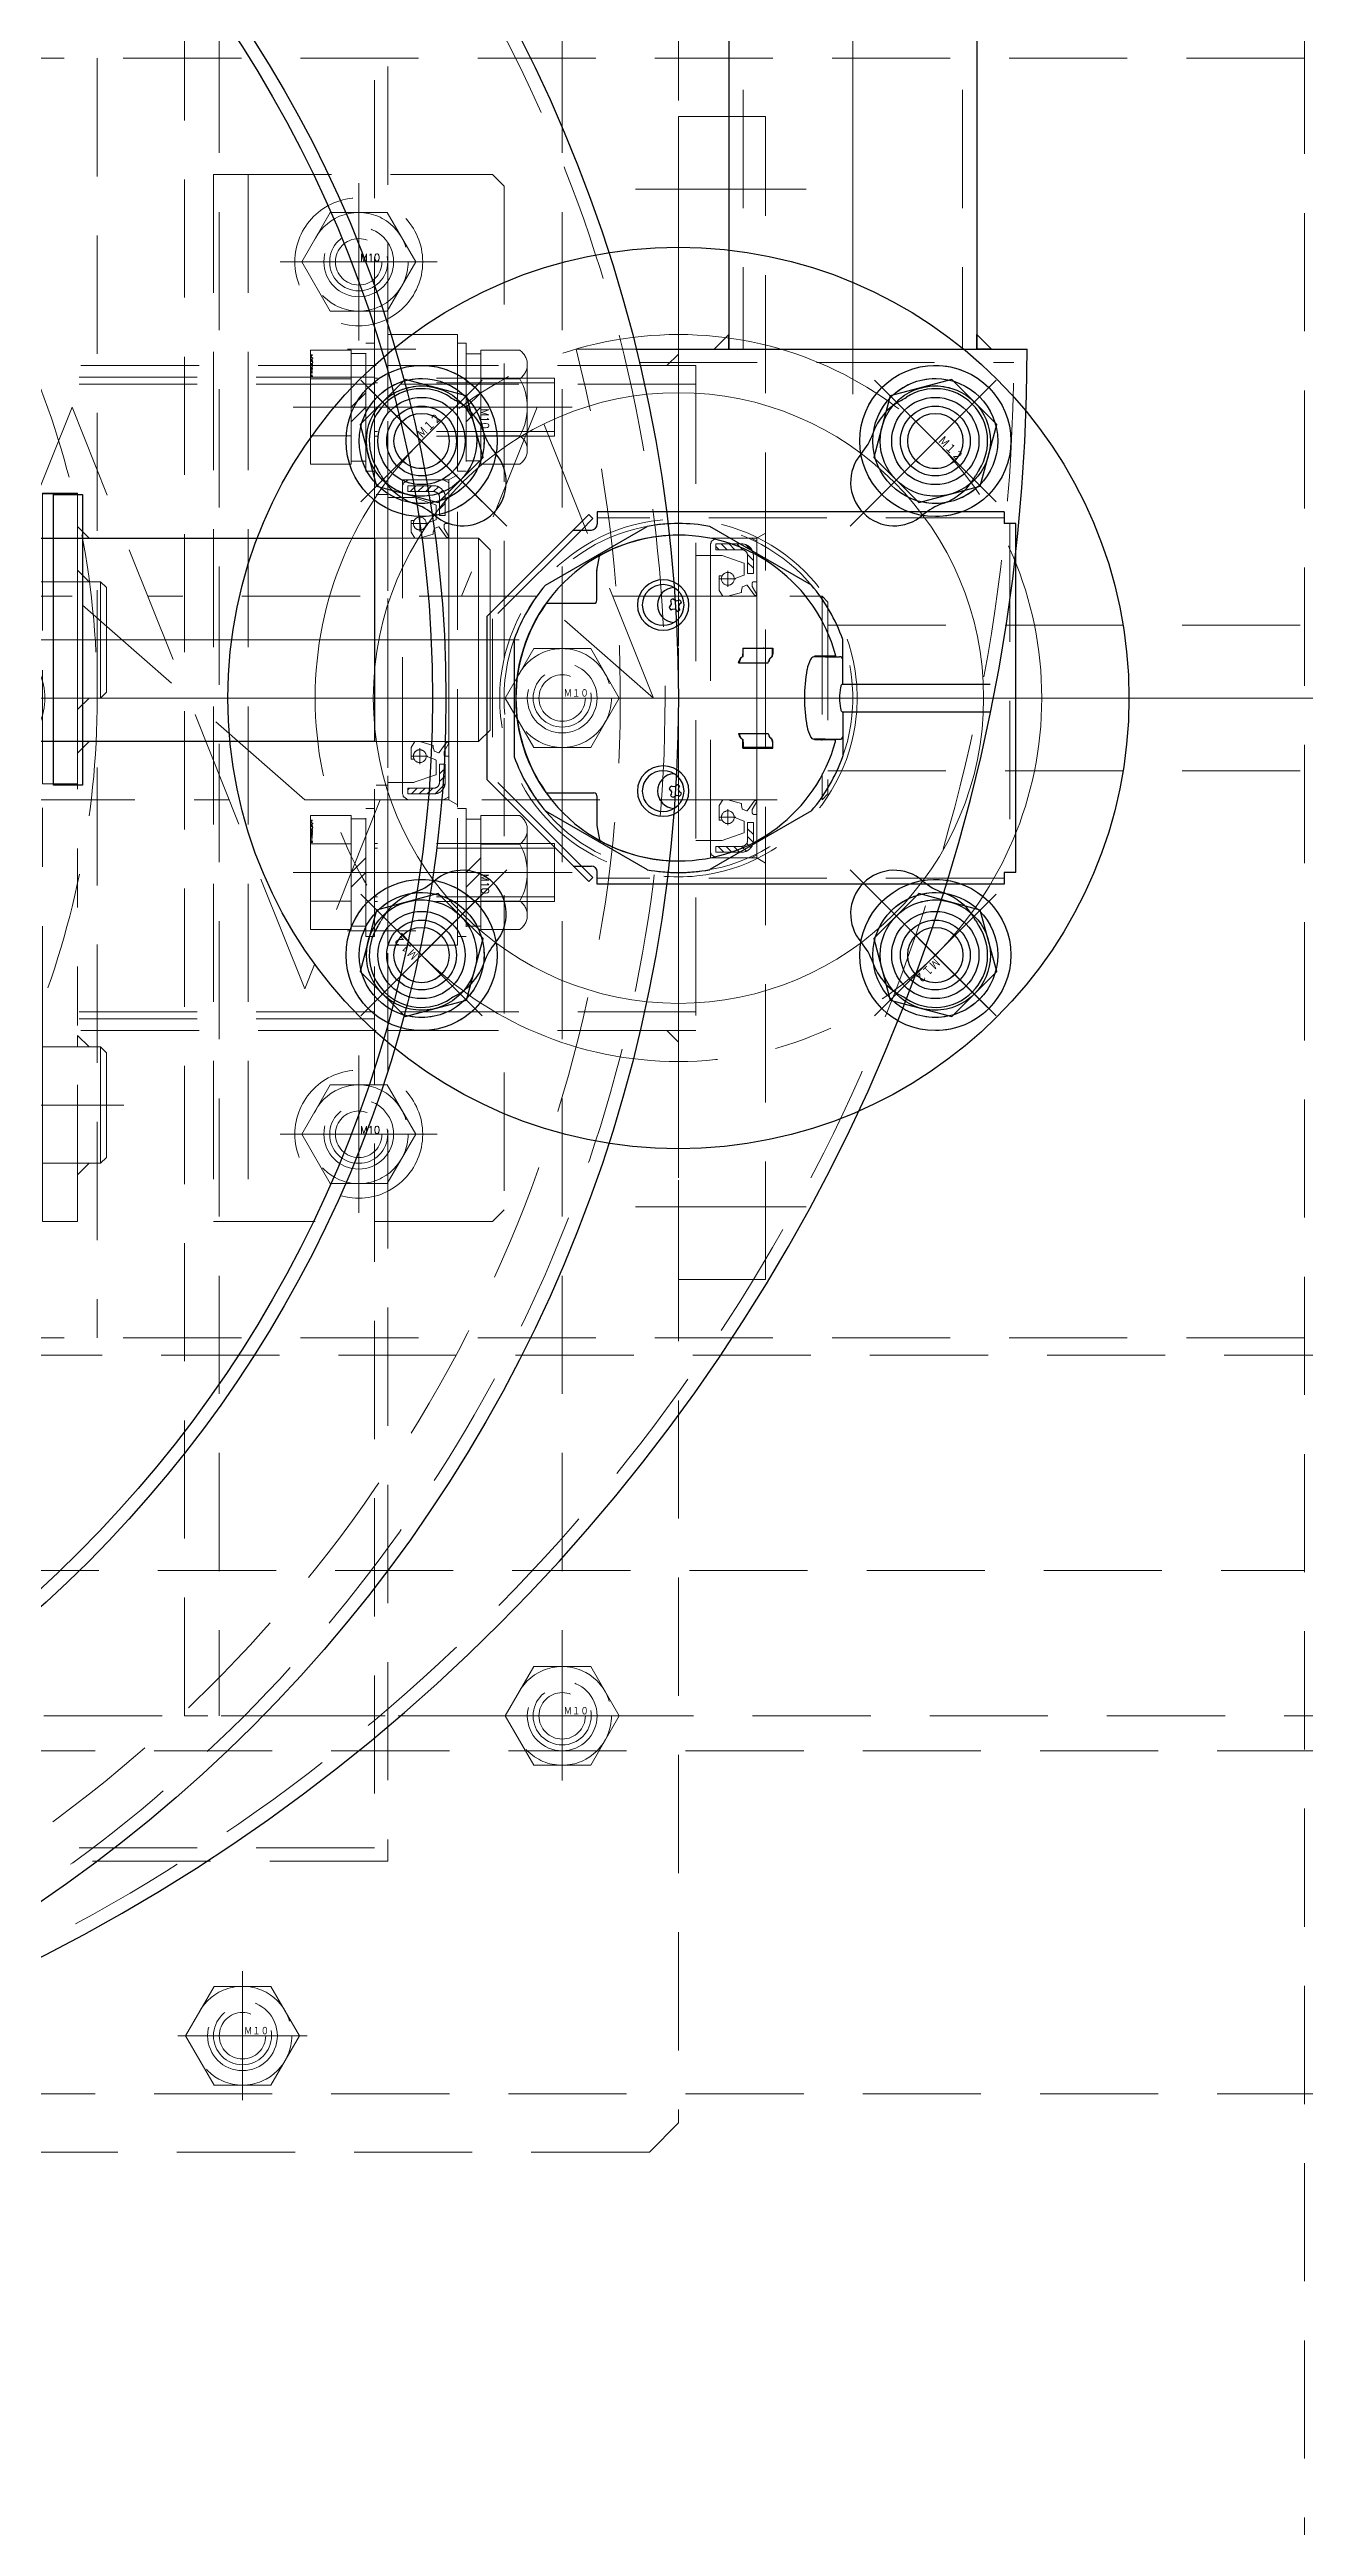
# Model space of a CAD drawing. Header units: millimetres. Extents: x 0 to 49006, y -7876 to 6995.
# Drawn here: x 5277.7 to 5493.6, y 5781.7 to 6207.6 of the extents above; entities that cross this region are included whole.
import ezdxf

# ---------------------------------------------------------------- set-up
doc = ezdxf.new("R2010")
doc.units = ezdxf.units.MM
doc.header["$LTSCALE"] = 3.2
doc.header["$PDMODE"] = 99
doc.header["$PDSIZE"] = 1
for name, pattern in [('CENTER2', [28.575, 19.05, -3.175, 3.175, -3.175]), ('HIDDEN', [9.525, 6.35, -3.175]), ('PHANTOM2', [31.75, 15.875, -3.175, 3.175, -3.175, 3.175, -3.175])]:
    doc.linetypes.add(name, pattern=pattern)
for name, color, linetype, lineweight in [('01_NORMAL', 7, 'Continuous', 25), ('04_HIDDEN', 2, 'HIDDEN', 13), ('05_CENTER', 4, 'CENTER2', 13), ('06_PHANTOM', 2, 'PHANTOM2', 13), ('08_DIM', 3, 'Continuous', 13)]:
    doc.layers.add(name, color=color, linetype=linetype, lineweight=lineweight)
doc.layers.add('10_DRAFT', color=8, linetype='Continuous', lineweight=0, plot=False)
doc.styles.add('KANJI0', font='txt.shx', dxfattribs={"width": 0.9, "height": 30, "bigfont": 'bigfont'})
doc.styles.add('KSS_TXT', font='txt.shx', dxfattribs={"bigfont": 'extfont2.shx'})
doc.styles.add('KSS_TXT_L', font='txt.shx', dxfattribs={"height": 36, "bigfont": 'extfont2.shx'})
doc.dimstyles.new('KSS_DIM', dxfattribs={"dimscale": 12, "dimtxt": 3, "dimasz": 2.5, "dimexe": 1.25, "dimexo": 0.625, "dimtad": 1, "dimdsep": 46, "dimtxsty": 'KSS_TXT', "dimblk": 'OPEN30', "dimcen": 0, "dimazin": 2, "dimtfac": 0.75, "dimtmove": 0, "dimatfit": 3, "dimldrblk": 'OPEN30', "dimfxl": 1.25, "dimtolj": 1, "dimarcsym": 0})
pattern_1 = [(45, (-4446.2223, 3327.6318), (-0.67351921, 0.67351921), [])]

# ---------------------------------------------------------------- blocks, each defined once
blk = doc.blocks.new('_Open30')
at = {"color": 0, "linetype": 'ByBlock', "lineweight": -2}
for p, q in [((-1, 0.268), (0, 0)), ((0, 0), (-1, -0.268)), ((0, 0), (-1, 0))]:
    blk.add_line(p, q, dxfattribs=at)
blk = doc.blocks.new('*D323')
at = {"layer": '08_DIM', "color": 0, "lineweight": -2, "transparency": 16777216}
for p, q in [((5496.57, 6608.12), (5777.19, 6608.12)), ((5762.19, 6126.12), (5762.19, 6578.12)), ((5668.43, 6096.12), (5777.19, 6096.12))]:
    blk.add_line(p, q, dxfattribs=at)
at = {"layer": 'Defpoints', "color": 0, "transparency": 16777216}
for p in [(5489.07, 6608.12), (5762.19, 6608.12), (5660.93, 6096.12)]:
    blk.add_point(p, dxfattribs=at)
at = {"layer": '08_DIM', "color": 0, "lineweight": -2, "transparency": 16777216, "xscale": 30, "yscale": 30, "zscale": 30}
for p, rotation in [((5762.19, 6608.12), 90), ((5762.19, 6096.12), 270)]:
    blk.add_blockref('_Open30', p, dxfattribs=dict(at, rotation=rotation))
at = {"layer": '08_DIM', "color": 0, "transparency": 16777216, "insert": (5736.66, 6352.12), "char_height": 36, "attachment_point": 5, "rotation": 90, "style": 'KSS_TXT'}
blk.add_mtext('\\A1;512', dxfattribs=at)
blk = doc.blocks.new('A$C4EF13792_1_1')
at = {"color": 0}
for p, q in [((357.7, 110), (-357.7, 110)), ((150, 110), (150, -110)), ((357.7, -110), (-357.7, -110)), ((-357.7, -150), (357.7, -150))]:
    blk.add_line(p, q, dxfattribs=at)
blk.add_lwpolyline([(357.7, -357.7), (-357.7, -357.7), (-357.7, 357.7), (357.7, 357.7)], close=True, dxfattribs=at)
at = {"layer": '04_HIDDEN'}
blk.add_line((394.7, -113), (-394.7, -113), dxfattribs=at)
at = {"layer": '05_CENTER'}
blk.add_line((412.21, 0), (-412.21, 0), dxfattribs=at)
blk = doc.blocks.new('A$C6D843DAA_1_1')
blk.add_blockref('A$C4EF13792_1_1', (0, 0))
blk = doc.blocks.new('A$C58B96D6E_1_1')
at = {"color": 0}
for p, q in [((49.5, 57.15), (0, 57.15)), ((-2.3, 55.15), (-397.7, 55.15)), ((-2.3, 53.95), (-397.7, 53.95)), ((-2.3, -53.95), (-397.7, -53.95)), ((-2.3, -55.15), (-397.7, -55.15)), ((49.5, -57.15), (0, -57.15))]:
    blk.add_line(p, q, dxfattribs=at)
for points in [[(45, -250), (-445, -250), (-450, -245), (-450, 245), (-445, 250), (45, 250), (50, 245), (50, -245)], [(0, -200), (-400, -200), (-400, 200), (0, 200)], [(-2.3, -197.7), (-397.7, -197.7), (-397.7, 197.7), (-2.3, 197.7)], [(65, 100), (50, 100), (50, -100), (65, -100)]]:
    blk.add_lwpolyline(points, close=True, dxfattribs=at)
at = {"color": 3}
for points in [[(50, 57.15), (48, 57.15), (48, 57.15), (50, 59.15)], [(50, -57.15), (48, -57.15), (48, -57.15), (50, -59.15)]]:
    blk.add_lwpolyline(points, close=True, dxfattribs=at)
at = {"color": 0}
for centre in [(30, 0), (30, -175), (-25, -230)]:
    blk.add_circle(centre, 6, dxfattribs=at)
at = {"layer": '04_HIDDEN'}
for p, q in [((-30, 90), (18, 90)), ((-30, 90), (-30, -90)), ((-24, 90), (-24, -90)), ((20, 88), (18, 90)), ((20, 88), (20, -88)), ((-2, 57.15), (-398, 57.15)), ((50, 57.15), (53, 57.15)), ((53, 57.15), (53, -57.15)), ((53, 53.95), (0, 53.95)), ((0, 35), (-2, 35)), ((55.5, -27.5), (55.5, 27.5)), ((63.5, 27.5), (65, 28.37)), ((55.5, 24.5), (53, 24.5)), ((0, -15), (-2, -15)), ((55.5, -24.5), (53, -24.5)), ((63.5, -27.5), (65, -28.37)), ((53, -53.95), (0, -53.95)), ((-2, -57.15), (-398, -57.15)), ((50, -57.15), (53, -57.15)), ((18, -90), (20, -88)), ((18, -90), (-30, -90))]:
    blk.add_line(p, q, dxfattribs=at)
for points in [[(63.5, 27.5), (55.5, 27.5)], [(63.5, -27.5), (55.5, -27.5)]]:
    blk.add_lwpolyline(points, dxfattribs=at)
for centre in [(-5, 75), (-5, -75)]:
    blk.add_circle(centre, 6, dxfattribs=at)
at = {"layer": '05_CENTER'}
for p, q in [((72, 87.5), (42.62, 87.5)), ((-5, 65), (-5, 85)), ((-15, 75), (5, 75)), ((4.8, 60), (-6.92, 60)), ((30, 10), (30, -10)), ((65, 0), (-869.41, 0)), ((20, 0), (40, 0)), ((4.8, -40), (-6.92, -40)), ((-5, -65), (-5, -85)), ((-15, -75), (5, -75)), ((72, -87.5), (42.62, -87.5)), ((30, -165), (30, -185)), ((20, -175), (40, -175)), ((-25, -220), (-25, -240)), ((-35, -230), (-15, -230))]:
    blk.add_line(p, q, dxfattribs=at)
at = {"layer": '10_DRAFT'}
for p, q in [((63.5, 27.5), (63.5, -27.5)), ((0, 10), (-400, 10))]:
    blk.add_line(p, q, dxfattribs=at)
blk = doc.blocks.new('10b_1_1')
at = {"color": 0, "linetype": 'CENTER2'}
for p, q in [((0, -13.51), (0, 13.51)), ((13.51, 0), (-13.51, 0))]:
    blk.add_line(p, q, dxfattribs=at)
at = {"color": 0}
for p, q in [((-4.9, 8.49), (-9.8, 0)), ((-4.9, 8.49), (4.9, 8.49)), ((9.8, 0), (4.9, 8.49)), ((-9.8, 0), (-4.9, -8.49)), ((4.9, -8.49), (9.8, 0)), ((-4.9, -8.49), (4.9, -8.49))]:
    blk.add_line(p, q, dxfattribs=at)
for radius in [11, 8.49, 5, 4]:
    blk.add_circle((0, 0), radius, dxfattribs=at)
at = {"layer": '10_DRAFT', "style": 'KSS_TXT'}
blk.add_text('M10', height=1.25, dxfattribs=at).set_placement((0.26, 0.12))
blk = doc.blocks.new('AE2081E0a_2_1')
h = blk.add_hatch()
h.set_pattern_fill('ANSI31', color=0, scale=0.3)
h.set_pattern_definition(pattern_1)
edge = h.paths.add_edge_path()
edge.add_line((-7.39, 24.5), (-7.39, 22.39))
edge.add_line((-7.39, 22.39), (-6.39, 22.39))
edge.add_line((-6.39, 22.39), (-6.39, 24.5))
edge.add_arc((-5.39, 24.5), 1, 90, 180, ccw=False)
edge.add_line((-5.39, 25.5), (-0.95, 25.5))
edge.add_line((-0.95, 25.5), (-0.95, 26.5))
edge.add_line((-0.95, 26.5), (-5.39, 26.5))
edge.add_arc((-5.39, 24.5), 2, 90, 180)
h = blk.add_hatch()
h.set_pattern_fill('ANSI31', color=0, scale=0.3)
h.set_pattern_definition(pattern_1)
edge = h.paths.add_edge_path()
edge.add_line((-7.39, -24.5), (-7.39, -22.39))
edge.add_line((-7.39, -22.39), (-6.39, -22.39))
edge.add_line((-6.39, -22.39), (-6.39, -24.5))
edge.add_arc((-5.39, -24.5), 1, 180, 270)
edge.add_line((-5.39, -25.5), (-0.95, -25.5))
edge.add_line((-0.95, -25.5), (-0.95, -26.5))
edge.add_line((-0.95, -26.5), (-5.39, -26.5))
edge.add_arc((-5.39, -24.5), 2, 180, 270, ccw=False)
at = {"color": 0}
for p, q in [((-8, 26.94), (-8, 20.1)), ((-7.02, 27.49), (-7.94, 27.03)), ((-1.03, 27.5), (-6.98, 27.5)), ((-0.28, 27), (-0.97, 27.48)), ((-0.24, 27), (-0.28, 27)), ((-0.14, 26.71), (-0.14, 26.9)), ((0, 26.5), (-0.14, 26.71)), ((0, 24.6), (0, 26.5)), ((-5.83, 21.24), (-5.83, 23.1)), ((-5.76, 23.19), (-2.02, 24.49)), ((-3, 21.88), (-3, 19.13)), ((-1.98, 24.5), (-0.1, 24.5)), ((-7.2, 19.17), (-8, 17.78)), ((-8, 17.78), (-7.71, 17.5)), ((-7.9, 20), (-7.45, 20)), ((-7.71, 17.5), (-6.35, 19.38)), ((-7.2, 19.75), (-7.2, 19.17)), ((-6.23, 19.42), (-5.54, 19.13)), ((-4.1, 20.5), (-5.76, 21.15)), ((-5.45, 19.03), (-5.33, 18.49)), ((-5.33, 18.49), (-5.33, 18.16)), ((-5.33, 18.16), (-3, 17.5)), ((-4.38, 20.5), (-1.62, 20.5)), ((-3, 17.5), (-2.16, 17.5)), ((-2.16, 17.5), (-1.52, 18.49)), ((-1.6, 21.02), (-2.03, 21.02)), ((-1.5, 18.54), (-1.5, 20.92)), ((-8, -17.78), (-7.71, -17.5)), ((-7.2, -19.17), (-8, -17.78)), ((-8, -26.94), (-8, -20.1)), ((-7.9, -20), (-7.45, -20)), ((-7.71, -17.5), (-6.35, -19.38)), ((-7.2, -19.75), (-7.2, -19.17)), ((-6.23, -19.42), (-5.54, -19.13)), ((-5.83, -21.24), (-5.83, -23.1)), ((-4.1, -20.5), (-5.76, -21.15)), ((-5.45, -19.03), (-5.33, -18.49)), ((-5.33, -18.16), (-3, -17.5)), ((-5.33, -18.49), (-5.33, -18.16)), ((-4.38, -20.5), (-1.62, -20.5)), ((-3, -17.5), (-2.16, -17.5)), ((-3, -21.88), (-3, -19.13)), ((-2.16, -17.5), (-1.52, -18.49)), ((-1.6, -21.02), (-2.03, -21.02)), ((-1.5, -18.54), (-1.5, -20.92)), ((-5.76, -23.19), (-2.02, -24.49)), ((-1.98, -24.5), (-0.1, -24.5)), ((0, -24.6), (0, -26.5)), ((-7.02, -27.49), (-7.94, -27.03)), ((-1.03, -27.5), (-6.98, -27.5)), ((-0.28, -27), (-0.97, -27.48)), ((-0.24, -27), (-0.28, -27)), ((0, -26.5), (-0.14, -26.71)), ((-0.14, -26.71), (-0.14, -26.9))]:
    blk.add_line(p, q, dxfattribs=at)
for points in [[(0, 17.5), (0, 24.6), (0, 26.5), (-0.14, 26.71), (-0.14, 26.9, 0.414214), (-0.24, 27), (-0.28, 27), (-0.97, 27.48, 0.152216), (-1.03, 27.5), (-6.98, 27.5, 0.116434), (-7.02, 27.49), (-7.94, 27.03, 0.284079), (-8, 26.94), (-8, 20.1), (-8, 17.5)], [(0, -17.5), (0, -24.6), (0, -26.5), (-0.14, -26.71), (-0.14, -26.9, -0.414214), (-0.24, -27), (-0.28, -27), (-0.97, -27.48, -0.152216), (-1.03, -27.5), (-6.98, -27.5, -0.116434), (-7.02, -27.49), (-7.94, -27.03, -0.284079), (-8, -26.94), (-8, -20.1), (-8, -17.5)]]:
    blk.add_lwpolyline(points, format="xyb", dxfattribs=at)
for points in [[(-0.95, 25.5), (-5.39, 25.5, 0.414214), (-6.39, 24.5), (-6.39, 21.39), (-7.39, 21.39), (-7.39, 24.5, -0.414214), (-5.39, 26.5), (-0.95, 26.5)], [(-0.95, -25.5), (-5.39, -25.5, -0.414214), (-6.39, -24.5), (-6.39, -21.39), (-7.39, -21.39), (-7.39, -24.5, 0.414214), (-5.39, -26.5), (-0.95, -26.5)]]:
    blk.add_lwpolyline(points, format="xyb", close=True, dxfattribs=at)
for centre in [(-3, 20.5), (-3, -20.5)]:
    blk.add_circle(centre, 1.1, dxfattribs=at)
for centre, radius, start, end in [((-7.9, 26.94), 0.1, 116.5651, 180), ((-6.98, 27.4), 0.1, 90, 116.5651), ((-1.03, 27.4), 0.1, 55.3804, 90), ((-0.24, 26.9), 0.1, 0, 90), ((-5.73, 23.1), 0.1, 109.2148, 180), ((-1.98, 24.4), 0.1, 90, 109.2148), ((-0.1, 24.6), 0.1, 270, 0), ((-7.9, 20.1), 0.1, 180, 270), ((-7.45, 19.75), 0.25, 360, 90), ((-6.27, 19.32), 0.1, 67.8846, 144.2185), ((-5.73, 21.24), 0.1, 180, 248.6602), ((-5.6, 19), 0.15, 12.9875, 67.8846), ((-1.6, 20.92), 0.1, 360, 90), ((-1.6, 18.54), 0.1, 326.8702, 0), ((-7.9, -20.1), 0.1, 90, 180), ((-7.45, -19.75), 0.25, 270, 0), ((-6.27, -19.32), 0.1, 215.7815, 292.1154), ((-5.73, -21.24), 0.1, 111.3398, 180), ((-5.6, -19), 0.15, 292.1154, 347.0125), ((-1.6, -20.92), 0.1, 270, 0), ((-1.6, -18.54), 0.1, 360, 33.1298), ((-5.73, -23.1), 0.1, 180, 250.7852), ((-1.98, -24.4), 0.1, 250.7852, 270), ((-0.1, -24.6), 0.1, 360, 90), ((-7.9, -26.94), 0.1, 180, 243.4349), ((-6.98, -27.4), 0.1, 243.4349, 270), ((-1.03, -27.4), 0.1, 270, 304.6196), ((-0.24, -26.9), 0.1, 270, 360)]:
    blk.add_arc(centre, radius, start, end, dxfattribs=at)
at = {"layer": '10_DRAFT'}
blk.add_line((-8, 0), (0, 0), dxfattribs=at)
for points in [[(0, 17.5), (-8, 17.5)], [(0, -17.5), (-8, -17.5)]]:
    blk.add_lwpolyline(points, dxfattribs=at)
blk = doc.blocks.new('M10Nua_1_1_1_1')
at = {"color": 0, "linetype": 'CENTER2'}
for p, q in [((0, -11.1), (0, 11.1)), ((11.1, 0), (-11.1, 0))]:
    blk.add_line(p, q, dxfattribs=at)
at = {"color": 0}
for p, q in [((-4.9, 8.49), (-9.8, 0)), ((-4.9, 8.49), (4.9, 8.49)), ((9.8, 0), (4.9, 8.49)), ((-9.8, 0), (-4.9, -8.49)), ((4.9, -8.49), (9.8, 0)), ((-4.9, -8.49), (4.9, -8.49))]:
    blk.add_line(p, q, dxfattribs=at)
for radius in [8.49, 5, 4]:
    blk.add_circle((0, 0), radius, dxfattribs=at)
at = {"layer": '10_DRAFT', "style": 'KANJI0', "width": 0.82}
blk.add_text('Ｍ１０', height=1.25, dxfattribs=at).set_placement((0.26, 0.12))
blk = doc.blocks.new('A$C20A5001D_1_1')
blk.add_blockref('A$C58B96D6E_1_1', (150, 0))
at = {"layer": '04_HIDDEN'}
for name, p in [('10b_1_1', (145, 75)), ('M10Nua_1_1_1_1', (180, 0)), ('10b_1_1', (145, -75)), ('M10Nua_1_1_1_1', (180, -175)), ('M10Nua_1_1_1_1', (125, -230))]:
    blk.add_blockref(name, p, dxfattribs=at)
at = {"layer": '04_HIDDEN', "color": 4, "xscale": -1}
blk.add_blockref('AE2081E0a_2_1', (205.5, 0), dxfattribs=at)
blk = doc.blocks.new('A$C0973135B_1_1')
at = {"color": 0}
for p, q in [((-410, 50), (-423, 17.5)), ((-370, -50), (-410, 50)), ((-330, 50), (-343, 17.5)), ((-310, 0), (-330, 50)), ((-370, -17.5), (-410, 17.5)), ((-310, 0), (-330, 17.5)), ((-317, 17.5), (-281, 17.5)), ((-281, 17.5), (-280, 16.5)), ((-281, 17.5), (-281, -17.5)), ((-280, 16.5), (-280, -16.5)), ((-280, 12.5), (-62, 12.5)), ((-280, -12.5), (-62, -12.5)), ((-280, -16.5), (-281, -17.5)), ((-357, -17.5), (-370, -50)), ((-370, -17.5), (-281, -17.5))]:
    blk.add_line(p, q, dxfattribs=at)
for points in [[(-410, 17.5), (-477, 17.5)], [(-330, 17.5), (-397, 17.5)], [(-450, -17.5), (-383, -17.5)]]:
    blk.add_lwpolyline(points, dxfattribs=at)
at = {"layer": '10_DRAFT'}
blk.add_line((-1205.58, 0), (-55, 0), dxfattribs=at)
blk = doc.blocks.new('A$C4F32109C_1_1_1')
at = {"color": 0}
blk.add_line((-533, 17.5), (-533, -17.5), dxfattribs=at)
blk.add_lwpolyline([(-464, 24.75), (-464, -25.25), (-458, -25.25), (-458, 24.75)], close=True, dxfattribs=at)
blk.add_lwpolyline([(-464, 17.5), (-533, 17.5), (-535, 15.5), (-535, -15.5), (-533, -17.5), (-464, -17.5)], dxfattribs=at)
at = {"color": 3}
for points in [[(-464, 17.5), (-466, 17.5), (-466, 17.5), (-464, 19.5)], [(-464, 10), (-466, 10), (-466, 10), (-464, 12)], [(-464, -10), (-466, -10), (-466, -10), (-464, -12)], [(-464, -17.5), (-466, -17.5), (-466, -17.5), (-464, -19.5)]]:
    blk.add_lwpolyline(points, close=True, dxfattribs=at)
at = {"layer": '04_HIDDEN'}
for p, q in [((-464, 17.5), (-458, 17.5)), ((-468, 10), (-469, 9)), ((-469, 9), (-469, -9)), ((-468, 10), (-468, -10)), ((-469, -9), (-468, -10)), ((-464, -17.5), (-458, -17.5))]:
    blk.add_line(p, q, dxfattribs=at)
for points in [[(-468, 10), (-310, 10)], [(-458, 10), (-464, 10)], [(-468, -10), (-310, -10)], [(-458, -10), (-464, -10)]]:
    blk.add_lwpolyline(points, dxfattribs=at)
at = {"layer": '05_CENTER'}
blk.add_line((-540, 0), (5, 0), dxfattribs=at)
blk = doc.blocks.new('AE2081E0a_1_1_1')
h = blk.add_hatch()
h.set_pattern_fill('ANSI31', color=0, scale=0.3)
h.set_pattern_definition([(45, (-28499.78175, -6159.2461), (-0.67351921, 0.67351921), [])])
edge = h.paths.add_edge_path()
edge.add_line((0.61, 24.5), (0.61, 22.39))
edge.add_line((0.61, 22.39), (1.61, 22.39))
edge.add_line((1.61, 22.39), (1.61, 24.5))
edge.add_arc((2.61, 24.5), 1, 90, 180, ccw=False)
edge.add_line((2.61, 25.5), (7.05, 25.5))
edge.add_line((7.05, 25.5), (7.05, 26.5))
edge.add_line((7.05, 26.5), (2.61, 26.5))
edge.add_arc((2.61, 24.5), 2, 90, 180)
h = blk.add_hatch()
h.set_pattern_fill('ANSI31', color=0, scale=0.3)
h.set_pattern_definition([(45, (-28499.78175, -6156.2461), (-0.67351921, 0.67351921), [])])
edge = h.paths.add_edge_path()
edge.add_line((0.61, -24.5), (0.61, -22.39))
edge.add_line((0.61, -22.39), (1.61, -22.39))
edge.add_line((1.61, -22.39), (1.61, -24.5))
edge.add_arc((2.61, -24.5), 1, 180, 270)
edge.add_line((2.61, -25.5), (7.05, -25.5))
edge.add_line((7.05, -25.5), (7.05, -26.5))
edge.add_line((7.05, -26.5), (2.61, -26.5))
edge.add_arc((2.61, -24.5), 2, 180, 270, ccw=False)
at = {"color": 0}
for p, q in [((0, 26.94), (0, 20.1)), ((0.98, 27.49), (0.06, 27.03)), ((6.97, 27.5), (1.02, 27.5)), ((7.72, 27), (7.03, 27.48)), ((7.76, 27), (7.72, 27)), ((7.86, 26.71), (7.86, 26.9)), ((8, 26.5), (7.86, 26.71)), ((8, 24.6), (8, 26.5)), ((2.17, 20.74), (2.17, 23.1)), ((2.24, 23.19), (5.98, 24.49)), ((5, 21.38), (5, 18.63)), ((6.02, 24.5), (7.9, 24.5)), ((0.8, 19.17), (0, 17.78)), ((0, 17.78), (0.29, 17.5)), ((0.1, 20), (0.55, 20)), ((0.29, 17.5), (1.65, 19.38)), ((0.8, 19.75), (0.8, 19.17)), ((1.77, 19.42), (2.46, 19.13)), ((3.9, 20), (2.24, 20.65)), ((2.55, 19.03), (2.67, 18.49)), ((2.67, 18.49), (2.67, 18.16)), ((2.67, 18.16), (5, 17.5)), ((3.62, 20), (6.38, 20)), ((5, 17.5), (5.84, 17.5)), ((5.84, 17.5), (6.48, 18.49)), ((6.4, 20.52), (5.97, 20.52)), ((6.5, 18.54), (6.5, 20.42)), ((0, -17.78), (0.29, -17.5)), ((0.8, -19.17), (0, -17.78)), ((0, -26.94), (0, -20.1)), ((0.1, -20), (0.55, -20)), ((0.29, -17.5), (1.65, -19.38)), ((0.8, -19.75), (0.8, -19.17)), ((1.77, -19.42), (2.46, -19.13)), ((2.17, -20.74), (2.17, -23.1)), ((3.9, -20), (2.24, -20.65)), ((2.55, -19.03), (2.67, -18.49)), ((2.67, -18.16), (5, -17.5)), ((2.67, -18.49), (2.67, -18.16)), ((3.62, -20), (6.38, -20)), ((5, -17.5), (5.84, -17.5)), ((5, -21.38), (5, -18.63)), ((5.84, -17.5), (6.48, -18.49)), ((6.4, -20.52), (5.97, -20.52)), ((6.5, -18.54), (6.5, -20.42)), ((2.24, -23.19), (5.98, -24.49)), ((6.02, -24.5), (7.9, -24.5)), ((8, -24.6), (8, -26.5)), ((0.98, -27.49), (0.06, -27.03)), ((6.97, -27.5), (1.02, -27.5)), ((7.72, -27), (7.03, -27.48)), ((7.76, -27), (7.72, -27)), ((8, -26.5), (7.86, -26.71)), ((7.86, -26.71), (7.86, -26.9))]:
    blk.add_line(p, q, dxfattribs=at)
for points in [[(8, 17.5), (8, 24.6), (8, 26.5), (7.86, 26.71), (7.86, 26.9, 0.414214), (7.76, 27), (7.72, 27), (7.03, 27.48, 0.152216), (6.97, 27.5), (1.02, 27.5, 0.116434), (0.98, 27.49), (0.06, 27.03, 0.284079), (0, 26.94), (0, 20.1), (0, 17.5)], [(8, -17.5), (8, -24.6), (8, -26.5), (7.86, -26.71), (7.86, -26.9, -0.414214), (7.76, -27), (7.72, -27), (7.03, -27.48, -0.152216), (6.97, -27.5), (1.02, -27.5, -0.116434), (0.98, -27.49), (0.06, -27.03, -0.284079), (0, -26.94), (0, -20.1), (0, -17.5)]]:
    blk.add_lwpolyline(points, format="xyb", dxfattribs=at)
for points in [[(7.05, 25.5), (2.61, 25.5, 0.414214), (1.61, 24.5), (1.61, 21.39), (0.61, 21.39), (0.61, 24.5, -0.414214), (2.61, 26.5), (7.05, 26.5)], [(7.05, -25.5), (2.61, -25.5, -0.414214), (1.61, -24.5), (1.61, -21.39), (0.61, -21.39), (0.61, -24.5, 0.414214), (2.61, -26.5), (7.05, -26.5)]]:
    blk.add_lwpolyline(points, format="xyb", close=True, dxfattribs=at)
for centre in [(5, 20), (5, -20)]:
    blk.add_circle(centre, 1.1, dxfattribs=at)
for centre, radius, start, end in [((0.1, 26.94), 0.1, 116.5651, 180), ((1.02, 27.4), 0.1, 90, 116.5651), ((6.97, 27.4), 0.1, 55.3804, 90), ((7.76, 26.9), 0.1, 0, 90), ((2.27, 23.1), 0.1, 109.2148, 180), ((6.02, 24.4), 0.1, 90, 109.2148), ((7.9, 24.6), 0.1, 270, 0), ((0.1, 20.1), 0.1, 180, 270), ((0.55, 19.75), 0.25, 360, 90), ((1.73, 19.32), 0.1, 67.8846, 144.2185), ((2.27, 20.74), 0.1, 180, 248.6602), ((2.4, 19), 0.15, 12.9875, 67.8846), ((5, 20), 1.1, 180, 28.1885), ((6.4, 20.42), 0.1, 360, 90), ((6.4, 18.54), 0.1, 326.8702, 0), ((0.1, -20.1), 0.1, 90, 180), ((0.55, -19.75), 0.25, 270, 0), ((1.73, -19.32), 0.1, 215.7815, 292.1154), ((2.27, -20.74), 0.1, 111.3398, 180), ((2.4, -19), 0.15, 292.1154, 347.0125), ((5, -20), 1.1, 331.8115, 180), ((6.4, -20.42), 0.1, 270, 0), ((6.4, -18.54), 0.1, 360, 33.1298), ((2.27, -23.1), 0.1, 180, 250.7852), ((6.02, -24.4), 0.1, 250.7852, 270), ((7.9, -24.6), 0.1, 360, 90), ((0.1, -26.94), 0.1, 180, 243.4349), ((1.02, -27.4), 0.1, 243.4349, 270), ((6.97, -27.4), 0.1, 270, 304.6196), ((7.76, -26.9), 0.1, 270, 360)]:
    blk.add_arc(centre, radius, start, end, dxfattribs=at)
at = {"layer": '10_DRAFT'}
blk.add_line((0, 0), (8, 0), dxfattribs=at)
for points in [[(8, 17.5), (0, 17.5)], [(8, -17.5), (0, -17.5)]]:
    blk.add_lwpolyline(points, dxfattribs=at)
blk = doc.blocks.new('A$C1A3C2C0C_1_1_1_1_1')
at = {"color": 0, "linetype": 'CENTER2'}
blk.add_line((0, -34), (0, 14), dxfattribs=at)
at = {"color": 0}
for p, q in [((-9.81, 11), (9.81, 11)), ((-9.81, 4), (-9.81, 11)), ((-4.91, 4), (-4.91, 11)), ((4.91, 4), (4.91, 11)), ((9.81, 4), (9.81, 11)), ((-11, 1.5), (11, 1.5)), ((-11, 1.5), (-11, 0)), ((9.81, 4), (-9.81, 4)), ((-9.25, 4), (-9.25, 1.5)), ((0, 1.5), (-2.5, 4)), ((0, 4), (2.5, 1.5)), ((9.25, 1.5), (9.25, 4)), ((11, 0), (11, 1.5)), ((-11, 0), (11, 0))]:
    blk.add_line(p, q, dxfattribs=at)
at = {"color": 0, "linetype": 'HIDDEN'}
for p, q in [((-5, -31), (-5, 0)), ((-4.19, -31), (-4.19, 0)), ((4.19, -31), (4.19, 0)), ((5, -31), (5, 0)), ((-5, -31), (5, -31))]:
    blk.add_line(p, q, dxfattribs=at)
at = {"layer": '10_DRAFT', "style": 'KSS_TXT_L'}
blk.add_text('BT-M10x35L,SW,PW', height=0.3, dxfattribs=at).set_placement((5.1, 10.66))
blk = doc.blocks.new('M10Nza_1_1_1_1_1')
at = {"color": 0}
for p, q in [((-9.8, 4), (-9.8, 10.69)), ((-7.35, 12), (7.35, 12)), ((-4.9, 4), (-4.9, 10.69)), ((4.9, 10.69), (4.9, 4)), ((9.8, 10.69), (9.8, 4)), ((-9.8, 4), (9.8, 4)), ((-9.2, 1.5), (-9.2, 4)), ((0, 1.5), (-2.5, 4)), ((0, 4), (2.5, 1.5)), ((9.2, 4), (9.2, 1.5))]:
    blk.add_line(p, q, dxfattribs=at)
at = {"color": 0, "linetype": 'CENTER2'}
blk.add_line((0, 12), (0, 0), dxfattribs=at)
at = {"color": 0}
blk.add_lwpolyline([(-11, 1.5), (11, 1.5), (11, 0), (-11, 0)], close=True, dxfattribs=at)
for centre, radius, start, end in [((-7.35, 9.06), 2.94, 33.626, 146.374), ((0, 2.2), 9.8, 60, 120), ((7.35, 9.06), 2.94, 33.626, 146.374)]:
    blk.add_arc(centre, radius, start, end, dxfattribs=at)
at = {"layer": '10_DRAFT', "style": 'KSS_TXT'}
blk.add_text('M10', height=1.25, dxfattribs=at).set_placement((0.26, 4.12))
blk = doc.blocks.new('A$C31470147_1_1_1')
at = {"color": 0}
blk.add_lwpolyline([(0, 52.5), (12, 52.5), (12, -52.5), (0, -52.5)], close=True, dxfattribs=at)
at = {"layer": '04_HIDDEN'}
for p, q in [((1.5, 27.5), (0, 28.37)), ((9.5, -27.5), (9.5, 27.5)), ((9.5, 24.5), (12, 24.5)), ((9.5, -24.5), (12, -24.5)), ((1.5, -27.5), (0, -28.37))]:
    blk.add_line(p, q, dxfattribs=at)
for points in [[(1.5, 27.5), (9.5, 27.5)], [(1.5, -27.5), (9.5, -27.5)]]:
    blk.add_lwpolyline(points, dxfattribs=at)
at = {"layer": '05_CENTER'}
for p, q in [((18, 40), (-6, 40)), ((18, -40), (-6, -40))]:
    blk.add_line(p, q, dxfattribs=at)
at = {"layer": '10_DRAFT'}
for p, q in [((1.5, 27.5), (1.5, -27.5)), ((12, 0), (0, 0))]:
    blk.add_line(p, q, dxfattribs=at)
blk = doc.blocks.new('A$C115E53E3_1_1_1')
at = {"color": 0}
for p, q in [((-533, 17.5), (-533, -17.5)), ((-468, -70), (-469, -71)), ((-469, -71), (-469, -89)), ((-464, -70), (-468, -70)), ((-468, -70), (-468, -90)), ((-469, -89), (-468, -90)), ((-468, -90), (-464, -90))]:
    blk.add_line(p, q, dxfattribs=at)
blk.add_lwpolyline([(-458, -100), (-458, 25.11), (-464, 25.11), (-464, -100)], close=True, dxfattribs=at)
blk.add_lwpolyline([(-464.5, 17.5), (-533, 17.5), (-535, 15.5), (-535, -15.5), (-533, -17.5), (-464.5, -17.5)], dxfattribs=at)
at = {"color": 3}
for points in [[(-464, 17.5), (-466, 17.5), (-466, 17.5), (-464, 19.5)], [(-464, -17.5), (-466, -17.5), (-466, -17.5), (-464, -19.5)], [(-464, -70), (-466, -70), (-466, -70), (-464, -68)], [(-464, -90), (-466, -90), (-466, -90), (-464, -92)]]:
    blk.add_lwpolyline(points, close=True, dxfattribs=at)
at = {"layer": '04_HIDDEN'}
for p, q in [((-458, 17.5), (-464, 17.5)), ((-464, 17.5), (-458, 17.5)), ((-458, -17.5), (-464, -17.5)), ((-464, -17.5), (-458, -17.5))]:
    blk.add_line(p, q, dxfattribs=at)
for points in [[(-464, -70), (-458, -70)], [(-464, -90), (-458, -90)]]:
    blk.add_lwpolyline(points, dxfattribs=at)
at = {"layer": '05_CENTER'}
for p, q in [((-540, 0), (5, 0)), ((-472, -80), (-306, -80))]:
    blk.add_line(p, q, dxfattribs=at)
blk = doc.blocks.new('A$C42917B78_1_1')
for name, p, rotation in [('A$C31470147_1_1_1', (412, 0), 180), ('A$C1A3C2C0C_1_1_1_1_1', (397.7, 40), 90), ('M10Nza_1_1_1_1_1', (412, 40), 270), ('A$C4F32109C_1_1_1', (-117.4, 0), 180), ('A$C1A3C2C0C_1_1_1_1_1', (397.7, -40), 90), ('M10Nza_1_1_1_1_1', (412, -40), 270)]:
    blk.add_blockref(name, p, dxfattribs=dict(rotation=rotation))
at = {"color": 4, "rotation": 180}
blk.add_blockref('AE2081E0a_1_1_1', (410.5, 0), dxfattribs=at)
at = {"layer": '06_PHANTOM', "xscale": -1}
blk.add_blockref('A$C115E53E3_1_1_1', (-117.4, 0), dxfattribs=at)
blk = doc.blocks.new('A$C65EA7342_1_1')
at = {"color": 0}
for p, q in [((-242.69, -60), (-310, -60)), ((-301.35, -191), (-301.35, -60)), ((-258.65, -191), (-258.65, -60))]:
    blk.add_line(p, q, dxfattribs=at)
at = {"color": 3}
for points in [[(-301.35, -60), (-301.35, -62.5), (-301.35, -62.5), (-303.85, -60)], [(-258.65, -60), (-258.65, -62.5), (-258.65, -62.5), (-256.15, -60)]]:
    blk.add_lwpolyline(points, close=True, dxfattribs=at)
at = {"color": 0}
for radius in [250, 210, 207.7]:
    blk.add_circle((0, 0), radius, dxfattribs=at)
blk.add_arc((0, -60), 310, 90, 180, dxfattribs=at)
at = {"layer": '04_HIDDEN'}
for p, q in [((-309.99, -57.7), (-310, -57.7)), ((-243.25, -57.7), (-307.69, -57.7)), ((-298.85, -196), (-298.85, -60)), ((-261.15, -196), (-261.15, -60)), ((-242.69, -60), (-232.38, -60))]:
    blk.add_line(p, q, dxfattribs=at)
for radius in [247.7, 150]:
    blk.add_circle((0, 0), radius, dxfattribs=at)
for centre, radius, end in [((0, -60), 307.7, 179.5717), ((0, 0), 240, 194.4775)]:
    blk.add_arc(centre, radius, 90, end, dxfattribs=at)
at = {"layer": '05_CENTER'}
for p, q in [((-268.99, 0), (268.99, 0)), ((-280, -204.62), (-280, -51.91))]:
    blk.add_line(p, q, dxfattribs=at)
blk = doc.blocks.new('A$C491655AE_1_1_2_1')
at = {"color": 0, "linetype": 'CENTER2'}
for p, q in [((0, -12.64), (0, 12.64)), ((-12.64, 0), (12.64, 0))]:
    blk.add_line(p, q, dxfattribs=at)
at = {"color": 0}
for p, q in [((-9.81, 0), (-4.91, 8.5)), ((-4.91, 8.5), (4.91, 8.5)), ((4.91, 8.5), (9.81, 0)), ((-4.91, -8.5), (-9.81, 0)), ((9.81, 0), (4.91, -8.5)), ((4.91, -8.5), (-4.91, -8.5))]:
    blk.add_line(p, q, dxfattribs=at)
for radius in [11, 9.25]:
    blk.add_circle((0, 0), radius, dxfattribs=at)
at = {"layer": '10_DRAFT', "style": 'KSS_TXT_L'}
blk.add_text('BT-M10', height=0.3, dxfattribs=at).set_placement((-0.7, -0.54))
blk = doc.blocks.new('A$C7A9E082B_1_1')
blk.add_blockref('A$C65EA7342_1_1', (0, 0))
at = {"layer": '04_HIDDEN'}
blk.add_blockref('A$C491655AE_1_1_2_1', (-130, 0), dxfattribs=at)
blk = doc.blocks.new('12b_1_1_1_1')
at = {"color": 0, "linetype": 'CENTER2'}
for p, q in [((0, -14.77), (0, 14.77)), ((14.77, 0), (-14.77, 0))]:
    blk.add_line(p, q, dxfattribs=at)
at = {"color": 0}
for p, q in [((-5.48, 9.48), (-10.95, 0)), ((5.48, 9.48), (-5.48, 9.48)), ((10.95, 0), (5.48, 9.48)), ((-10.95, 0), (-5.48, -9.48)), ((5.48, -9.48), (10.95, 0)), ((-5.48, -9.48), (5.48, -9.48))]:
    blk.add_line(p, q, dxfattribs=at)
for radius in [13, 10.75, 9.48, 6, 4.75]:
    blk.add_circle((0, 0), radius, dxfattribs=at)
at = {"layer": '10_DRAFT', "linetype": 'CENTER2', "style": 'KANJI0', "width": 0.82}
blk.add_text('Ｍ１２', height=1.5, dxfattribs=at).set_placement((0.31, 0.09))
blk = doc.blocks.new('A$C02715695_1_1')
at = {"color": 0}
for centre in [(205.81, 44.19), (294.19, 44.19), (205.81, -44.19), (294.19, -44.19)]:
    blk.add_circle(centre, 7.5, dxfattribs=at)
at = {"layer": '04_HIDDEN'}
blk.add_circle((250, 0), 30, dxfattribs=at)
at = {"layer": '05_CENTER'}
for p, q in [((250, -82.5), (250, 82.5)), ((198.38, 51.62), (213.23, 36.77)), ((301.62, 51.62), (286.77, 36.77)), ((-154, 0), (154, 0)), ((167.5, 0), (332.5, 0)), ((198.38, -51.62), (213.23, -36.77)), ((301.62, -51.62), (286.77, -36.77))]:
    blk.add_line(p, q, dxfattribs=at)
blk.add_circle((250, 0), 62.5, dxfattribs=at)
at = {"layer": '04_HIDDEN'}
for p, rotation in [((205.81, 44.19), 45), ((294.19, 44.19), 315), ((205.81, -44.19), 135), ((294.19, -44.19), 224.9999999999999)]:
    blk.add_blockref('12b_1_1_1_1', p, dxfattribs=dict(at, rotation=rotation))
blk = doc.blocks.new('A$C26CE23FD_1_1')
blk.add_blockref('A$C02715695_1_1', (0, 0))
blk = doc.blocks.new('A$C27B61310_1_1')
for points in [[(342.5, 95), (347.5, 95), (347.5, 45), (342.5, 45)], [(2.3, 87.5), (397.7, 87.5), (397.7, 52.5), (2.3, 52.5)]]:
    blk.add_lwpolyline(points, close=True)
blk.add_blockref('A$C26CE23FD_1_1', (200, 60))
at = {"rotation": 180}
blk.add_blockref('A$C7A9E082B_1_1', (200, 60), dxfattribs=at)
at = {"layer": '04_HIDDEN'}
for name, p in [('A$C6D843DAA_1_1', (200, 60)), ('A$C20A5001D_1_1', (250, 60)), ('A$C42917B78_1_1', (0, 70)), ('A$C0973135B_1_1', (755.7, 60))]:
    blk.add_blockref(name, p, dxfattribs=at)
at = {"layer": '04_HIDDEN', "color": 4, "xscale": -1}
blk.add_blockref('AE2081E0a_2_1', (455.5, 60), dxfattribs=at)
blk = doc.blocks.new('A$C64152858_1_1')
at = {"color": 0}
for points in [[(340, 235), (405, 235), (405, -115), (340, -115)], [(30, -180), (580, -180), (580, -115), (30, -115)]]:
    blk.add_lwpolyline(points, close=True, dxfattribs=at)
for centre in [(370, 135), (370, -15)]:
    blk.add_circle(centre, 6, dxfattribs=at)
at = {"layer": '04_HIDDEN'}
for p, q in [((346, 235), (346, -115)), ((30, -121), (580, -121))]:
    blk.add_line(p, q, dxfattribs=at)
at = {"layer": '05_CENTER'}
for p, q in [((370, 125.66), (370, 144.34)), ((379.34, 135), (360.66, 135)), ((-1300.31, 60), (668.48, 60)), ((370, -24.34), (370, -5.66)), ((379.34, -15), (360.66, -15))]:
    blk.add_line(p, q, dxfattribs=at)
blk = doc.blocks.new('*U289')
at = {"layer": '05_CENTER', "color": 0, "linetype": 'CENTER2', "transparency": 16777216}
for p, q in [((0, 15.5), (0, 81)), ((-81, 0), (-15.5, 0)), ((15.5, 0), (81, 0)), ((0, -81), (0, -15.5))]:
    blk.add_line(p, q, dxfattribs=at)
at = {"layer": '05_CENTER', "color": 0, "linetype": 'Continuous', "transparency": 16777216}
for p, q in [((0, -7.75), (0, 7.75)), ((-7.75, 0), (7.75, 0))]:
    blk.add_line(p, q, dxfattribs=at)
blk = doc.blocks.new('A$C6802FCCA_1_1')
at = {"color": 0}
for p, q in [((-2.4, 28.21), (-2.4, 53.6)), ((2.4, 28.21), (2.4, 53.6)), ((-2.4, 28.27), (-10.01, 28.27)), ((-7.33, 27.03), (-7.1, 27.09)), ((-7.2, 26.84), (-7.2, 23.39)), ((-7.1, 25.24), (-7.1, 27.7)), ((2.4, 28.27), (10.01, 28.27)), ((7.1, 25.24), (7.1, 27.7)), ((7.33, 27.03), (7.1, 27.09)), ((7.2, 26.84), (7.2, 23.39)), ((-19.42, 22.87), (-29.51, 5.38)), ((-7.2, 25.25), (-7.1, 25.25)), ((-7.1, 25.24), (-7.1, 23.29)), ((-7.1, 25.24), (-7.1, 25.24)), ((7.2, 25.25), (7.1, 25.25)), ((7.1, 25.24), (7.1, 23.29)), ((7.1, 25.24), (7.1, 25.24)), ((19.42, 22.87), (29.51, 5.38)), ((-8.6, 16.21), (-7.58, 16.21)), ((-8.6, 11.1), (-8.6, 16.21)), ((-8.5, 13), (-8.6, 13)), ((-8.5, 16.21), (-8.5, 11.15)), ((-7.58, 16.16), (-8.5, 16.16)), ((-6.07, 15.43), (-6.28, 15.51)), ((-6.07, 10.32), (-6.07, 15.43)), ((6.07, 15.43), (6.28, 15.51)), ((6.07, 10.32), (6.07, 15.43)), ((8.6, 16.21), (7.58, 16.21)), ((7.58, 16.16), (8.5, 16.16)), ((8.5, 16.21), (8.5, 11.15)), ((8.5, 13), (8.6, 13)), ((8.6, 11.1), (8.6, 16.21)), ((-8.6, 11.1), (-7.58, 11.1)), ((-7.58, 11.15), (-8.5, 11.15)), ((-6.07, 10.32), (-6.28, 10.4)), ((-6.07, 10.5), (-6.21, 10.5)), ((6.07, 10.5), (6.21, 10.5)), ((6.07, 10.32), (6.28, 10.4)), ((7.58, 11.15), (8.5, 11.15)), ((8.6, 11.1), (7.58, 11.1)), ((-16.8, 0.08), (-16.89, 0.19)), ((-16.72, -0.33), (-16.8, 0.08)), ((-16.39, 0.54), (-16.19, 0.25)), ((-16.19, 0.25), (-15.81, 0.02)), ((-15.81, 0.02), (-15.37, 0.08)), ((-15.37, 0.08), (-15.14, 0.23)), ((15.37, 0.08), (15.14, 0.23)), ((15.81, 0.02), (15.37, 0.08)), ((16.19, 0.25), (15.81, 0.02)), ((16.39, 0.54), (16.19, 0.25)), ((16.72, -0.33), (16.8, 0.08)), ((16.8, 0.08), (16.89, 0.19)), ((-17.06, -0.93), (-16.91, -0.69)), ((-16.91, -0.69), (-16.72, -0.33)), ((-16.59, -1.28), (-16.72, -1.38)), ((-16.15, -1.17), (-16.59, -1.28)), ((-15.77, -1.45), (-16.15, -1.17)), ((-15.69, -1.59), (-15.77, -1.45)), ((-15.03, -0.28), (-15.28, -0.62)), ((-15.28, -0.62), (-15.2, -1.08)), ((-15.2, -1.08), (-15.13, -1.24)), ((-14.9, -0.21), (-15.03, -0.28)), ((14.9, -0.21), (15.03, -0.28)), ((15.03, -0.28), (15.28, -0.62)), ((15.2, -1.08), (15.13, -1.24)), ((15.28, -0.62), (15.2, -1.08)), ((15.69, -1.59), (15.77, -1.45)), ((15.77, -1.45), (16.15, -1.17)), ((16.15, -1.17), (16.59, -1.28)), ((16.59, -1.28), (16.72, -1.38)), ((16.91, -0.69), (16.72, -0.33)), ((17.06, -0.93), (16.91, -0.69)), ((-19.42, -22.87), (-29.51, -5.38)), ((19.42, -22.87), (29.51, -5.38)), ((-21.93, -14.02), (-24.38, -13.57)), ((-16.8, -14.03), (-21.89, -14.03)), ((-16.3, -22.62), (-16.3, -14.53)), ((16.3, -22.62), (16.3, -14.53)), ((16.8, -14.03), (21.89, -14.03)), ((21.93, -14.02), (24.38, -13.57)), ((-10.1, -28.25), (10.1, -28.25))]:
    blk.add_line(p, q, dxfattribs=at)
blk.add_circle((0, 0), 77.5, dxfattribs=at)
for centre, radius, start, end in [((-44.19, 44.19), 9, 56.7088, 213.2912), ((-33.77, 60.08), 10, 236.7088, 242.8907), ((-42.67, 42.67), 9.55, 35.7462, 62.8907), ((42.67, 42.67), 9.55, 117.1093, 144.2538), ((33.77, 60.08), 10, 297.1093, 303.2912), ((44.19, 44.19), 9, 326.7088, 123.2912), ((-42.43, 42.43), 9.5, 18.5575, 37.8301), ((42.43, 42.43), 9.5, 142.1699, 161.4425), ((-23.94, 48.63), 10, 198.5575, 221.1228), ((23.94, 48.63), 10, 318.8772, 341.4425), ((-60.08, 33.77), 10, 27.1093, 33.2912), ((-37.12, 37.12), 7.5, 228.8772, 41.1228), ((37.12, 37.12), 7.5, 138.8772, 311.1228), ((60.08, 33.77), 10, 146.7088, 152.8907), ((-42.67, 42.67), 9.55, 207.1093, 234.2538), ((-42.43, 42.43), 9.5, 232.1699, 251.4425), ((42.43, 42.43), 9.5, 288.5575, 307.8301), ((42.67, 42.67), 9.55, 305.7462, 332.8907), ((-48.63, 23.94), 10, 48.8772, 71.4425), ((48.63, 23.94), 10, 108.5575, 131.1228), ((0, 0.04), 28, 105.4396, 180.0879), ((0, 0), 30, 109.622, 130.3326), ((-10.01, 28.07), 0.2, 90, 109.622), ((-7.4, 26.84), 0.2, 0.428, 105.4375), ((-6.58, 27.75), 0.518, 90.6717, 185.1987), ((-2.24, 28.23), 0.163, 184.5167, 233.4368), ((-1.53, 29.29), 1.44, 236.1894, 259.0831), ((0, 37.16), 9.45, 258.9899, 281.0101), ((1.53, 29.29), 1.44, 280.9169, 303.8106), ((2.24, 28.23), 0.163, 306.5632, 355.4833), ((6.58, 27.75), 0.518, 354.8013, 89.3283), ((7.4, 26.84), 0.2, 74.5625, 179.572), ((0, 0.04), 28, 359.9121, 74.5604), ((10.01, 28.07), 0.2, 70.378, 90), ((0, 0), 30, 49.6674, 70.378), ((-7, 24.72), 0.195, 180.2552, 242.3673), ((-6.25, 23.48), 0.863, 192.4206, 242.6632), ((-3.86, 27.97), 5.94, 242.076, 259.9958), ((0, 49.84), 28.16, 259.9838, 280.0162), ((3.86, 27.97), 5.94, 280.0042, 297.924), ((6.25, 23.48), 0.863, 297.3368, 347.5794), ((7, 24.72), 0.195, 297.6327, 359.7448), ((-7.89, 14.3), 0.762, 143.1669, 158.7011), ((-7.58, 14.13), 2.09, 83.0153, 90.1704), ((-7.58, 14.07), 2.09, 83.0186, 90.1684), ((-7.39, 15.52), 0.676, 66.5747, 84.7927), ((-7.39, 15.44), 0.704, 67.1707, 84.4965), ((-7.14, 16.09), 0.059, 23.7439, 67.8302), ((-7.14, 16.04), 0.0606, 24.1007, 69.0258), ((-6.62, 16.27), 0.489, 198.4951, 221.9111), ((-6.66, 16.2), 0.446, 198.0636, 215.3652), ((-5.98, 16.8), 1.35, 219.4797, 248.2742), ((-5.64, 17.35), 1.95, 226.1676, 250.5541), ((-6.27, 16.16), 0.646, 250.835, 268.72), ((5.64, 17.35), 1.95, 289.4459, 313.8324), ((6.27, 16.16), 0.646, 271.28, 289.165), ((5.98, 16.8), 1.35, 291.7258, 320.5203), ((6.62, 16.27), 0.489, 318.0889, 341.5049), ((6.66, 16.2), 0.446, 324.6348, 341.9364), ((7.14, 16.09), 0.059, 112.1698, 156.2561), ((7.14, 16.04), 0.0606, 110.9742, 155.8993), ((7.39, 15.52), 0.676, 95.2073, 113.4253), ((7.39, 15.44), 0.704, 95.5035, 112.8293), ((7.58, 14.13), 2.09, 89.8296, 96.9847), ((7.58, 14.07), 2.09, 89.8316, 96.9814), ((7.89, 14.3), 0.762, 21.2989, 36.8331), ((-7.58, 9.07), 2.09, 83.0153, 90.1704), ((-7.58, 9.01), 2.09, 83.0186, 90.1684), ((-7.38, 10.46), 0.676, 66.5747, 84.7927), ((-7.39, 10.38), 0.704, 67.1707, 84.4965), ((-7.14, 11.03), 0.059, 23.7439, 67.8302), ((-7.14, 10.98), 0.0606, 24.1007, 69.0258), ((-6.66, 11.19), 0.446, 198.0636, 215.3652), ((-6.62, 11.16), 0.489, 198.4951, 221.9111), ((-5.98, 11.79), 1.35, 219.4797, 248.2742), ((-5.64, 12.23), 1.95, 226.1676, 250.5541), ((-6.23, 11.35), 0.857, 252.868, 271.4381), ((6.23, 11.35), 0.857, 268.5619, 287.132), ((5.64, 12.23), 1.95, 289.4459, 313.8324), ((5.98, 11.79), 1.35, 291.7258, 320.5203), ((6.62, 11.16), 0.489, 318.0889, 341.5049), ((6.66, 11.19), 0.446, 324.6348, 341.9364), ((7.14, 11.03), 0.059, 112.1698, 156.2561), ((7.14, 10.98), 0.0606, 110.9742, 155.8993), ((7.38, 10.46), 0.676, 95.2073, 113.4253), ((7.39, 10.38), 0.704, 95.5035, 112.8293), ((7.58, 9.07), 2.09, 89.8296, 96.9847), ((7.58, 9.01), 2.09, 89.8316, 96.9814), ((0.01, 0), 30.01, 169.6742, 190.3311), ((-0.01, 0), 30.01, 349.6689, 10.3258), ((0, 0), 28, 180, 0), ((0, 0.04), 28, 180.0885, 208.861), ((-15.9, -2.63), 4.44, 91.2658, 268.7342), ((-15.88, -2.63), 3.62, 91.8591, 268.1409), ((-16.01, -0.54), 1.14, 109.4479, 140.1438), ((-16.1, -2.63), 4.44, 271.2658, 88.7342), ((-16.12, -2.63), 3.62, 271.8591, 88.1409), ((-15.97, -0.52), 1.11, 16.2035, 42.2734), ((16.1, -2.63), 4.44, 91.2658, 268.7342), ((16.12, -2.63), 3.62, 91.8591, 268.1409), ((15.97, -0.52), 1.11, 137.7266, 163.7965), ((15.9, -2.63), 4.44, 271.2658, 88.7342), ((15.88, -2.63), 3.62, 271.8591, 88.1409), ((16.01, -0.54), 1.14, 39.8562, 70.5521), ((0, 0.04), 28, 331.139, 359.9115), ((-16, -0.62), 3, 183.3005, 356.6996), ((-16.03, -0.51), 1.12, 202.2398, 231.5512), ((-15.99, -0.49), 1.15, 285.4017, 318.7182), ((16, -0.59), 3, 183.3005, 356.6996), ((15.99, -0.49), 1.15, 221.2818, 254.5983), ((16.03, -0.51), 1.12, 308.4488, 337.7602), ((-24.35, -13.37), 0.2, 208.8598, 259.33), ((-21.89, -13.83), 0.2, 259.679, 270), ((-16.8, -14.53), 0.5, 0, 90), ((16.8, -14.53), 0.5, 90, 180), ((21.89, -13.83), 0.2, 270, 280.321), ((24.35, -13.37), 0.2, 280.67, 331.1402), ((0, 0), 30, 229.6674, 250.3326), ((-16.1, -22.62), 0.2, 180.428, 234.6102), ((0, 0.04), 28, 234.6094, 305.3906), ((0, 0), 30, 289.6674, 310.3326), ((16.1, -22.62), 0.2, 305.3898, 359.572), ((-37.12, -37.12), 7.5, 318.8772, 131.1228), ((37.12, -37.12), 7.5, 48.8772, 221.1228), ((-42.43, -42.43), 9.5, 108.5575, 127.8301), ((-48.63, -23.94), 10, 288.5575, 311.1228), ((48.63, -23.94), 10, 228.8772, 251.4425), ((42.43, -42.43), 9.5, 52.1699, 71.4425), ((-60.08, -33.77), 10, 326.7088, 332.8907), ((-42.67, -42.67), 9.55, 125.7462, 152.8907), ((42.67, -42.67), 9.55, 27.1093, 54.2538), ((60.08, -33.77), 10, 207.1093, 213.2912), ((-44.19, -44.19), 9, 146.7088, 303.2912), ((-23.94, -48.63), 10, 138.8772, 161.4425), ((23.94, -48.63), 10, 18.5575, 41.1228), ((44.19, -44.19), 9, 236.7088, 33.2912), ((-42.43, -42.43), 9.5, 322.1699, 341.4425), ((42.43, -42.43), 9.5, 198.5575, 217.8301), ((-42.67, -42.67), 9.55, 297.1093, 324.2538), ((42.67, -42.67), 9.55, 215.7462, 242.8907), ((-33.77, -60.08), 10, 117.1093, 123.2912), ((33.77, -60.08), 10, 56.7088, 62.8907)]:
    blk.add_arc(centre, radius, start, end, dxfattribs=at)
at = {"layer": '05_CENTER', "color": 0}
for p, q in [((-53.19, 53.19), (-29.53, 29.53)), ((53.19, 53.19), (29.53, 29.53)), ((-53.19, -53.19), (-29.53, -29.53)), ((53.19, -53.19), (29.53, -29.53))]:
    blk.add_line(p, q, dxfattribs=at)
blk.add_circle((0, 0), 62.5, dxfattribs=at)
at = {"layer": '10_DRAFT'}
blk.add_circle((0, 0), 52.5, dxfattribs=at)
at = {"layer": '05_CENTER', "color": 0, "linetype": 'CENTER2'}
blk.add_blockref('*U289', (0, 0), dxfattribs=at)
blk = doc.blocks.new('A$C680305B0_1_1')
at = {"color": 0}
for p, q in [((-15.42, 31.57), (-32.98, 14)), ((-16.68, 28.89), (-14.71, 30.86)), ((-15.42, 31.57), (-14.71, 30.86)), ((-15.42, 31.57), (-14.71, 30.86)), ((56.02, 32), (-13.98, 32)), ((-13.98, 32), (-13.98, 29.89)), ((56.02, 32), (56.02, 30)), ((58.02, 30), (56.02, 30)), ((58.02, -30), (58.02, 30)), ((-18.1, 28.89), (-14.98, 28.89)), ((-32.98, 14), (-32.98, -14)), ((-15.42, -31.57), (-32.98, -14)), ((-18.1, -28.89), (-14.98, -28.89)), ((-16.68, -28.89), (-14.71, -30.86)), ((-15.42, -31.57), (-14.71, -30.86)), ((-15.42, -31.57), (-14.71, -30.86)), ((-13.98, -32), (-13.98, -29.89)), ((56.02, -32), (-13.98, -32)), ((56.02, -30), (56.02, -32)), ((58.02, -30), (56.02, -30))]:
    blk.add_line(p, q, dxfattribs=at)
for centre, start, end in [((-14.98, 29.89), 270, 0), ((-14.98, -29.89), 0, 90)]:
    blk.add_arc(centre, 1, start, end, dxfattribs=at)
at = {"layer": '04_HIDDEN', "color": 0}
for p, q in [((56.02, 31), (-13.98, 31)), ((57.02, 30), (57.02, -30)), ((-16.68, 28.89), (-31.98, 13.59)), ((-31.98, 13.59), (-31.98, -13.59)), ((-16.68, -28.89), (-31.98, -13.59)), ((56.02, -31), (-13.98, -31))]:
    blk.add_line(p, q, dxfattribs=at)
for radius in [30.75, 30]:
    blk.add_circle((0, 0), radius, dxfattribs=at)
blk = doc.blocks.new('A$C68031076_1_1')
at = {"color": 0}
for centre in [(-44.19, 44.19), (44.19, 44.19)]:
    blk.add_circle(centre, 7.5, dxfattribs=at)
at = {"layer": '05_CENTER'}
for p, q in [((-51.62, 51.62), (-36.77, 36.77)), ((51.62, 51.62), (36.77, 36.77))]:
    blk.add_line(p, q, dxfattribs=at)
at = {"color": 4, "rotation": 270}
blk.add_blockref('A$C6802FCCA_1_1', (0, 0), dxfattribs=at)
for p, rotation in [((-44.19, 44.19), 45), ((44.19, 44.19), 315), ((-44.19, -44.19), 135), ((44.19, -44.19), 224.9999999999999)]:
    blk.add_blockref('12b_1_1_1_1', p, dxfattribs=dict(rotation=rotation))
at = {"color": 4}
blk.add_blockref('A$C680305B0_1_1', (0, 0), dxfattribs=at)

msp = doc.modelspace()

# ---------------------------------------------------------------- block references
msp.add_blockref('A$C27B61310_1_1', (4935.934, 6036.124))
at = {"layer": '01_NORMAL'}
msp.add_blockref('A$C68031076_1_1', (5385.934, 6096.124), dxfattribs=at)
at = {"layer": '04_HIDDEN'}
msp.add_blockref('A$C64152858_1_1', (4960.934, 6036.124), dxfattribs=at)

# ---------------------------------------------------------------- dimensions: what is measured, and where the dimension line sits
at = {"layer": '08_DIM', "color": 1}
dim = msp.add_linear_dim(base=(5762.186, 6608.124), p1=(5660.934, 6096.124), p2=(5489.074, 6608.124), angle=90, dimstyle='KSS_DIM', dxfattribs=at)
dim.commit()
dim.dimension.update_dxf_attribs({"geometry": '*D323', "text_midpoint": (5736.661, 6352.124)})

doc.saveas('drawing.dxf')
